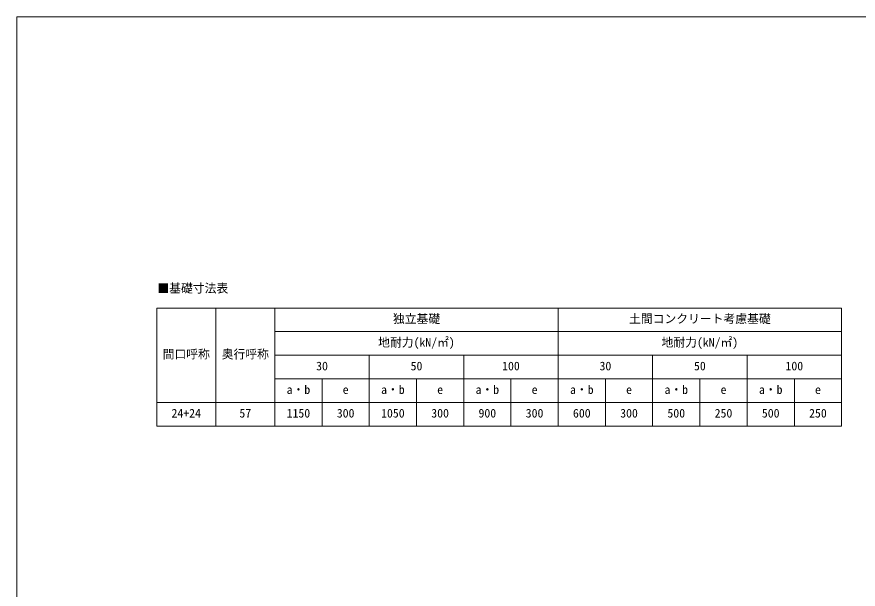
# Model space of a CAD drawing. Units: millimetres at full size, sheet at 1:40; details may follow other scales. Extents: x -11243 to 11243, y -7760 to 7760.
# Drawn here: x -11243 to 158, y 0 to 7760 of the extents above; entities that cross this region are included whole.
import ezdxf
from ezdxf.enums import TextEntityAlignment as Align

# ---------------------------------------------------------------- set-up
doc = ezdxf.new("R2010")
doc.units = ezdxf.units.MM
doc.header["$LTSCALE"] = 40
doc.layers.add('0-E_DET2', color=7, linetype='Continuous', lineweight=18)
doc.layers.add('F-0_240', color=7, linetype='Continuous', lineweight=9)
doc.styles.add('ＭＳ ゴシック', font='')
doc.styles.get('ＭＳ ゴシック').set_extended_font_data('MS Gothic')

msp = doc.modelspace()

# ---------------------------------------------------------------- linework, layer by layer
at = {"layer": '0-E_DET2'}
for p, q in [((-9346.63, 3811.98), (-66.63, 3811.98)), ((-9346.63, 3811.98), (-9346.63, 2211.98)), ((-8546.63, 3811.98), (-8546.63, 2211.98)), ((-7746.63, 3811.98), (-7746.63, 2211.98)), ((-3906.63, 3811.98), (-3906.63, 2211.98)), ((-66.63, 3811.98), (-66.63, 2211.98)), ((-7746.63, 3491.98), (-66.63, 3491.98)), ((-7746.63, 3171.98), (-66.63, 3171.98)), ((-6466.63, 3171.98), (-6466.63, 2211.98)), ((-5186.63, 3171.98), (-5186.63, 2211.98)), ((-2626.63, 3171.98), (-2626.63, 2211.98)), ((-1346.63, 3171.98), (-1346.63, 2211.98)), ((-7746.63, 2851.98), (-66.63, 2851.98)), ((-7106.63, 2851.98), (-7106.63, 2211.98)), ((-5826.63, 2851.98), (-5826.63, 2211.98)), ((-4546.63, 2851.98), (-4546.63, 2211.98)), ((-3266.63, 2851.98), (-3266.63, 2211.98)), ((-1986.63, 2851.98), (-1986.63, 2211.98)), ((-706.63, 2851.98), (-706.63, 2211.98)), ((-9346.63, 2531.98), (-66.63, 2531.98)), ((-9346.63, 2211.98), (-66.63, 2211.98))]:
    msp.add_line(p, q, dxfattribs=at)
at = {"layer": 'F-0_240', "color": 5}
for q in [(-11242.74, -7760), (10677.26, 7760)]:
    msp.add_line((-11242.74, 7760), q, dxfattribs=at)

# ---------------------------------------------------------------- texts
at = {"layer": '0-E_DET2', "style": 'ＭＳ ゴシック'}
for s, p in [('■基礎寸法表', (-9338.01, 3985.52)), ('独立基礎', (-6146.63, 3571.98)), ('土間コンクリート考慮基礎', (-2946.63, 3571.98)), ('地耐力(kN/㎡)', (-6346.63, 3251.98)), ('地耐力(kN/㎡)', (-2506.63, 3251.98)), ('間口呼称', (-9266.63, 3091.98)), ('奥行呼称', (-8466.63, 3091.98)), ('30', (-7186.63, 2931.98)), ('50', (-5906.63, 2931.98)), ('100', (-4666.63, 2931.98)), ('30', (-3346.63, 2931.98)), ('50', (-2066.63, 2931.98)), ('100', (-826.63, 2931.98)), ('a・b', (-7586.63, 2611.98)), ('a・b', (-6306.63, 2611.98)), ('a・b', (-5026.63, 2611.98)), ('a・b', (-3746.63, 2611.98)), ('a・b', (-2466.63, 2611.98)), ('a・b', (-1186.63, 2611.98)), ('e', (-6826.63, 2611.98)), ('e', (-5546.63, 2611.98)), ('e', (-4266.63, 2611.98)), ('e', (-2986.63, 2611.98)), ('e', (-1706.63, 2611.98)), ('e', (-426.63, 2611.98)), ('24+24', (-9146.63, 2291.98)), ('57', (-8226.63, 2291.98)), ('1150', (-7586.63, 2291.98)), ('300', (-6906.63, 2291.98)), ('1050', (-6306.63, 2291.98)), ('300', (-5626.63, 2291.98)), ('900', (-4986.63, 2291.98)), ('300', (-4346.63, 2291.98)), ('600', (-3706.63, 2291.98)), ('300', (-3066.63, 2291.98)), ('500', (-2426.63, 2291.98)), ('250', (-1786.63, 2291.98)), ('500', (-1146.63, 2291.98)), ('250', (-506.63, 2291.98))]:
    msp.add_text(s, height=117.3, dxfattribs=at).set_placement(p, align=Align.BOTTOM_LEFT)

doc.saveas('drawing.dxf')
